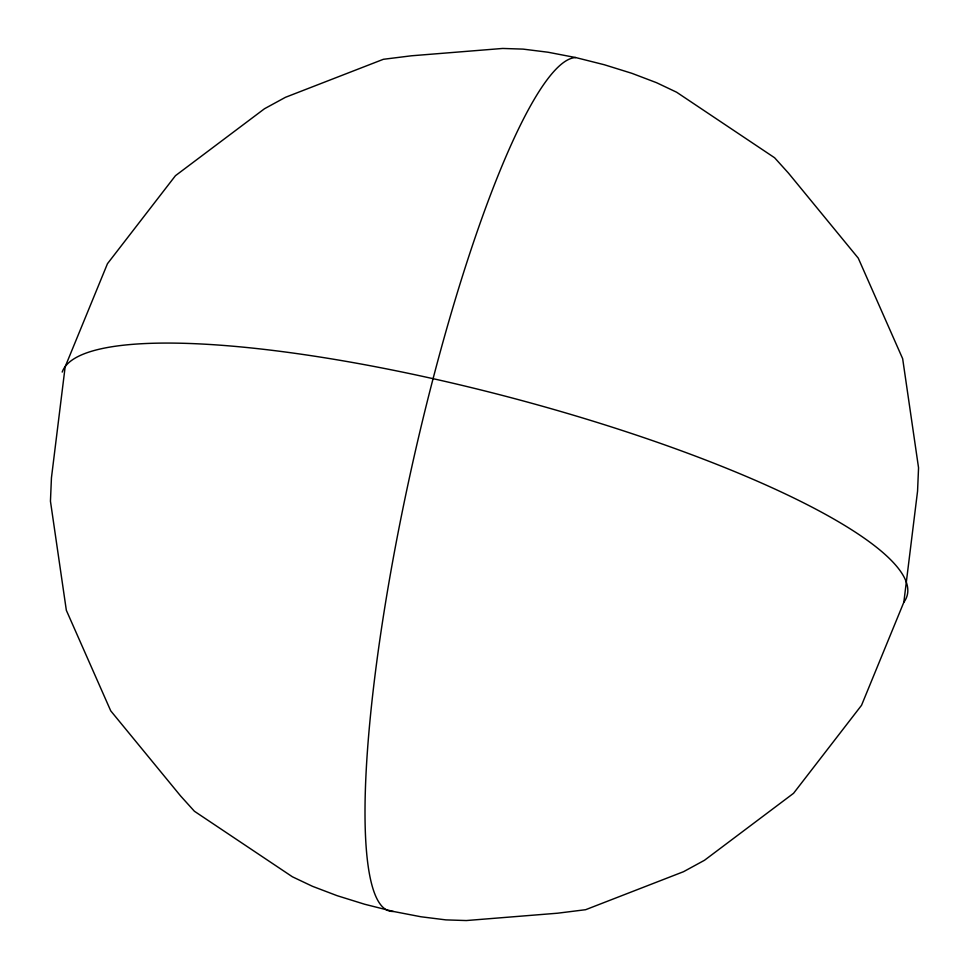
<?xml version="1.0" encoding="UTF-8"?>
<svg xmlns="http://www.w3.org/2000/svg" width="969" height="969" viewBox="0 0 969 969"><rect width="100%" height="100%" fill="white"/><g stroke="black" fill="none" stroke-linecap="round" stroke-linejoin="round"><path stroke-width="1.45" d="M903.835 602.246L917.558 491.174L918.551 467.809L902.66 358.7L858.268 258.154L788.403 173.039L774.594 157.753L676.604 92.212L656.558 82.704L631.909 73.329L604.341 64.753L575.731 57.559L548.03 52.229L523.115 49.116L502.693 48.45L411.437 55.79L383.349 59.303L285.443 97.312L264.501 108.734L175.45 175.692L107.462 263.701L65.165 366.754L51.442 477.826L50.449 501.191L66.34 610.3L110.732 710.846L180.597 795.961L194.406 811.247L292.396 876.788L312.442 886.296L337.091 895.671L364.659 904.247L393.269 911.441L420.97 916.771L445.885 919.884L466.307 920.55L557.563 913.21L585.651 909.697L683.557 871.688L704.499 860.266L793.55 793.308L861.538 705.299L903.835 602.246A437.104 90.698 14.7 0 0 530.019 402.789A437.104 90.698 14.7 0 0 62.198 372.072M393.269 911.441A437.104 74.77 -77.5 0 1 406.895 489.43A437.104 74.77 -77.5 0 1 575.731 57.559"/></g></svg>
